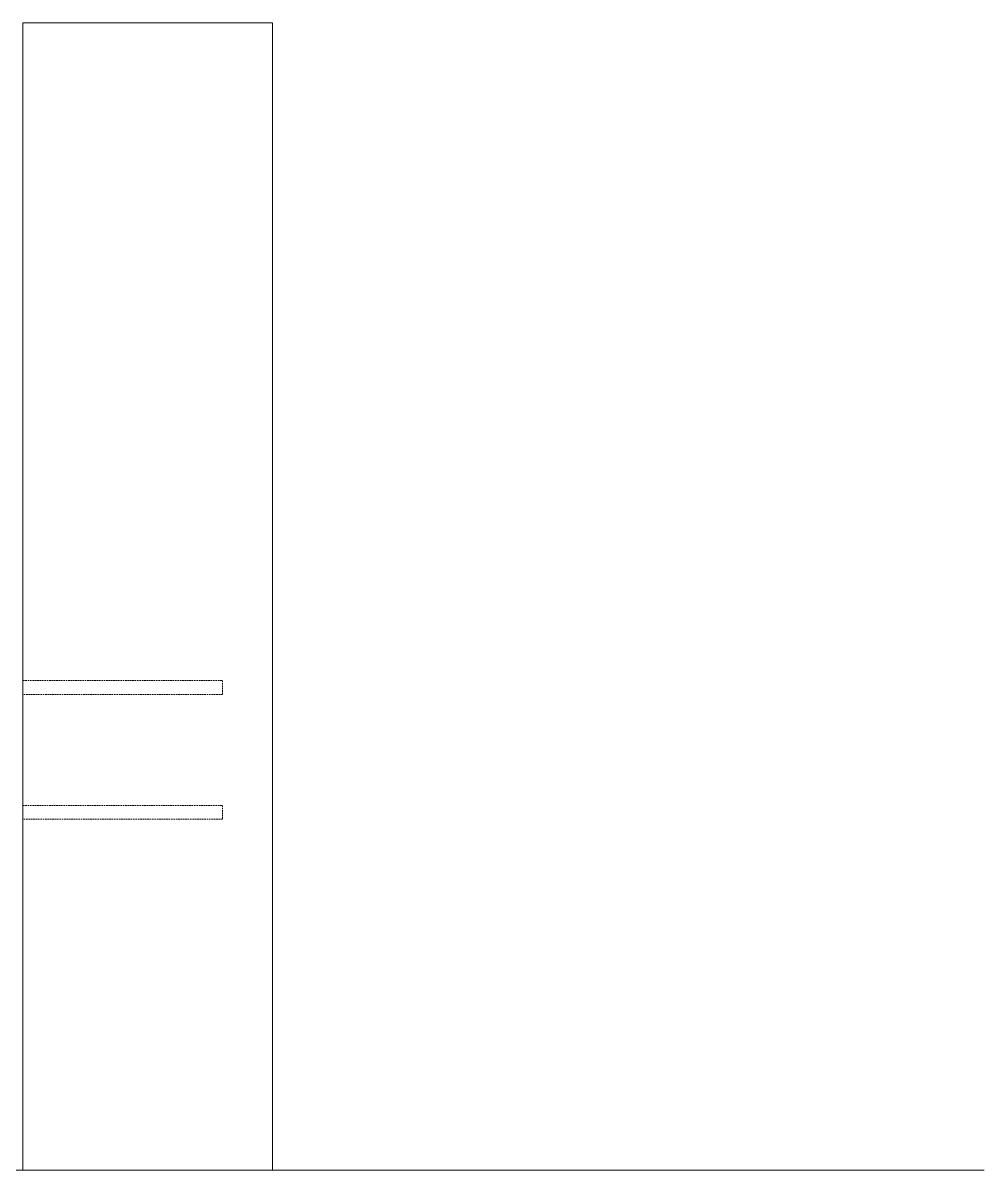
# Model space of a CAD drawing. Header units: millimetres. Extents: x -244 to 4312, y 246 to 2799.
# Drawn here: x 3541 to 4312, y 1879 to 2799 of the extents above; entities that cross this region are included whole.
import ezdxf

# ---------------------------------------------------------------- set-up
doc = ezdxf.new("R2010")
doc.units = ezdxf.units.MM
doc.linetypes.add('HIDDEN', pattern=[1.905, 1.27, -0.635])
doc.layers.add('ZANO_R', color=7, linetype='Continuous', lineweight=0)
doc.layers.add('ZANO_R_przerywana', color=7, linetype='HIDDEN', lineweight=0)

msp = doc.modelspace()

# ---------------------------------------------------------------- linework, layer by layer
at = {"layer": 'ZANO_R'}
for p, q in [((3741.23, 2798.59), (3541.23, 2798.59)), ((3541.23, 1878.59), (3541.23, 2798.59)), ((3741.23, 1878.59), (3741.23, 2798.59)), ((-243.6, 1878.59), (4311.79, 1878.59)), ((3741.23, 1878.59), (3541.23, 1878.59))]:
    msp.add_line(p, q, dxfattribs=at)
at = {"layer": 'ZANO_R_przerywana'}
for points in [[(3541.23, 2271.09), (3701.23, 2271.09), (3701.23, 2260.09), (3541.23, 2260.09)], [(3541.23, 2171.09), (3701.23, 2171.09), (3701.23, 2160.09), (3541.23, 2160.09)]]:
    msp.add_lwpolyline(points, dxfattribs=at)

doc.saveas('drawing.dxf')
